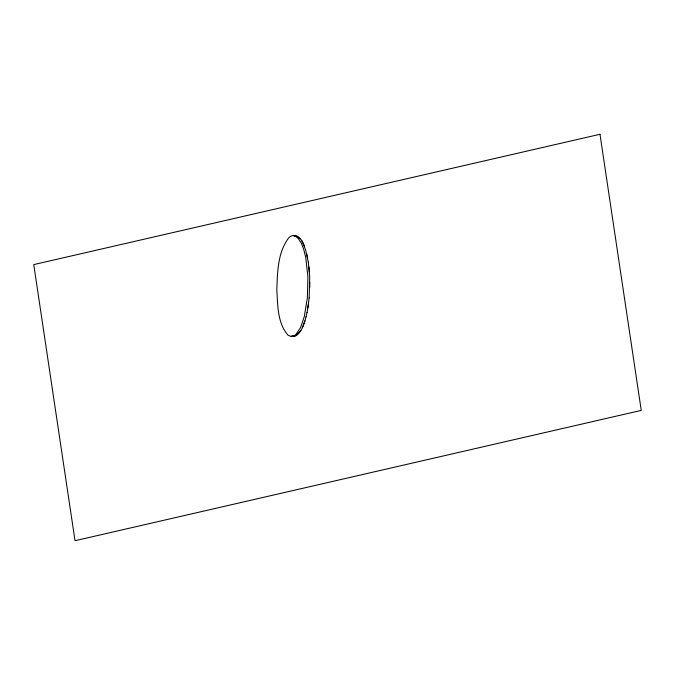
<?xml version="1.0" encoding="UTF-8"?>
<svg xmlns="http://www.w3.org/2000/svg" width="675" height="675" viewBox="0 0 675 675"><rect width="100%" height="100%" fill="white"/><g stroke="black" fill="none" stroke-linecap="round" stroke-linejoin="round"><path stroke-width="1.01" d="M309.167 298.004L309.707 277.045L308.34 262.162M309.783 287.558L309.825 282.277M307.901 307.935L309.133 297.979M308.585 303.024L307.041 312.567M306.045 316.904L307.015 312.508M306.02 316.845C304.231 324.7 298.974 341.272 288.023 335.188C277.374 323.055 277.762 305.134 276.809 289.896C277.518 272.261 277.594 252.264 288.858 237.684C295.287 231.491 303.024 239.701 304.383 246.265M304.889 320.836L302.29 327.645M300.856 330.387L296.165 335.602L291.144 336.369L294.401 335.576L296.013 334.353L300.527 327.611L304.248 316.811L307.37 297.945L307.91 277.028L305.767 257.681L303.801 249.666L301.328 243.236L298.468 238.688L295.346 236.199L293.726 235.778L297.11 236.233L300.232 238.714M301.717 240.646L305.564 249.699L308.306 262.212M306.644 253.454L307.564 257.648M308.931 266.971L309.386 271.941M599.982 134.283L33.75 264.6L75.018 540.717L641.25 410.4L599.982 134.283"/></g></svg>
